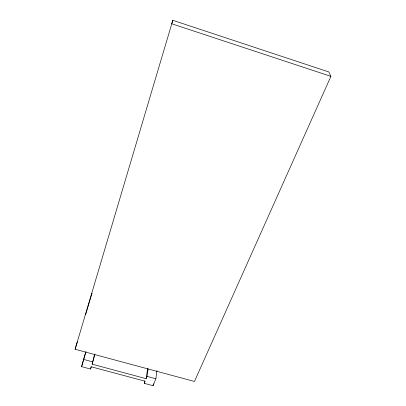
<?xml version="1.0" encoding="UTF-8"?>
<svg xmlns="http://www.w3.org/2000/svg" width="406" height="406" viewBox="0 0 406 406"><rect width="100%" height="100%" fill="white"/><g stroke="black" fill="none" stroke-linecap="round" stroke-linejoin="round"><path stroke-width="0.61" d="M144.683 380.869L144.303 383.355L153.082 385.7L155.863 378.757L156.949 370.587M153.082 385.7L153.336 383.827M94.664 354.448L92.121 364.162L146.114 378.697L147.018 376.382L148.149 368.866M146.114 378.697L147.708 368.171M92.121 364.162L94.908 354.017M85.681 352.063L81.581 366.654L90.548 369.049L91.188 366.608M81.581 366.654L86.011 351.616M75.095 349.262L172.814 20.3L328.814 71.943L330.905 76.353L194.444 381.457L75.095 349.262L77.353 341.822M85.625 314.604L91.898 293.528M91.654 294.325L91.934 293.396M172.814 20.3L171.713 23.761L330.905 76.353M90.548 369.049L91.269 366.806L145.135 381.219L144.303 383.355M147.018 376.382L155.863 378.757M83.809 359.467L92.847 361.893"/></g></svg>
